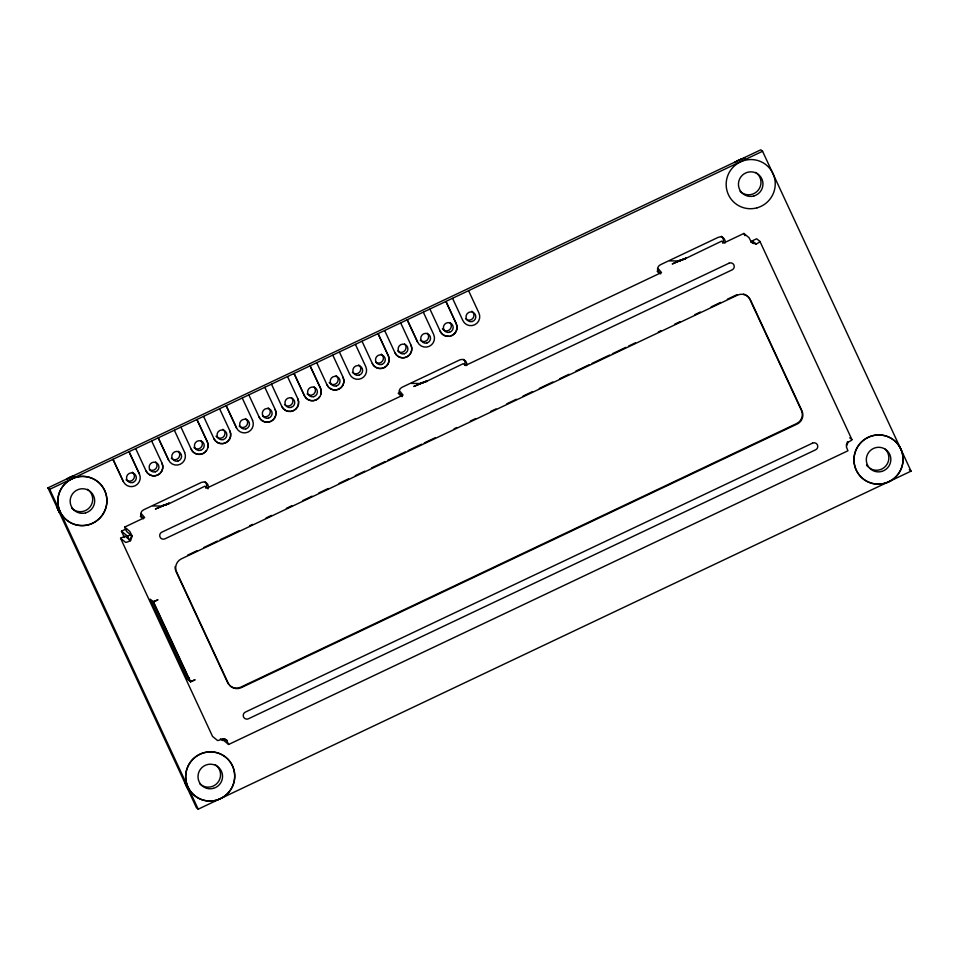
<?xml version="1.0" encoding="UTF-8"?>
<svg xmlns="http://www.w3.org/2000/svg" width="959" height="959" viewBox="0 0 959 959"><rect width="100%" height="100%" fill="white"/><g stroke="black" fill="none" stroke-linecap="round" stroke-linejoin="round"><path stroke-width="1.44" d="M129.98 540.217L131.659 535.625M130.532 540.672L125.018 536.141L120.558 538.251L125.533 542.326A4.939 0.647 -24.9 0 0 130.532 540.672L132.21 536.081L129.729 531.334L124.622 527.114L144.677 517.596L141.225 513.556M846.234 445.18L847.492 441.739L848.044 442.195L846.365 446.786L847.936 450.79L228.65 744.46L223.615 740.36M168.556 503.978L204.842 486.213L207.048 488.023L403.08 395.06L399.639 391.02M427.282 381.011L463.245 363.677L465.451 365.487L661.494 272.524L658.042 268.484M685.697 258.474L721.659 241.141L723.865 242.951L743.908 233.445L749.015 237.664L751.496 242.411L756.064 244.042A4.939 0.647 -24.9 0 0 759.96 241.476L851.94 439.63A4.939 0.647 -24.9 0 1 848.044 442.195M47.95 487.855L760.799 149.82L762.561 151.27L911.05 471.145L198.201 809.18L196.439 807.73L47.95 487.855L49.712 489.306L198.201 809.18M49.712 489.306L762.561 151.27M124.382 537.484L121.457 531.19L126.588 528.757M121.457 531.19L127.511 536.153L130.544 534.714M753.45 243.586L752.192 240.877L756.651 238.767L759.96 241.476M187.58 555.189L197.051 550.694M203.823 547.493L217.345 541.068M220.055 539.785L238.995 530.807M249.82 525.676L252.529 524.393M266.051 517.98L271.457 515.415M286.345 508.354L291.752 505.789M302.576 500.658L312.047 496.163M318.808 492.962L328.278 488.467M339.102 483.336L348.573 478.841M355.333 475.64L364.804 471.145M371.577 467.944L385.098 461.519M387.808 460.236L405.393 451.905M408.102 450.622L421.624 444.197M424.334 442.914L435.158 437.784M454.098 428.805L456.808 427.522M470.33 421.109L475.748 418.544M490.624 411.483L496.031 408.918M506.855 403.787L516.326 399.292M523.087 396.091L532.557 391.596M539.33 388.395L552.852 381.97M559.624 378.769L569.095 374.274M575.856 371.073L589.377 364.648M592.087 363.365L609.672 355.034M612.381 353.751L625.903 347.326M628.613 346.043L635.373 342.842M658.377 331.934L661.087 330.651M674.609 324.238L680.027 321.673M694.903 314.612L700.31 312.047M711.134 306.916L720.605 302.421M727.378 299.22L736.848 294.725M191.476 681.19A4.939 0.647 -24.9 0 0 195.085 679.727L190.637 681.849L187.317 679.128L150.191 599.159L153.512 601.88L157.971 599.759A4.939 0.647 -24.9 0 1 152.96 601.425L190.074 681.393A4.939 0.647 -24.9 0 0 190.949 681.334M187.317 679.128L189.546 678.073M225.413 739.089L222.38 740.528L220.366 738.862M686.009 258.043L672.223 263.953L685.853 258.259M427.606 380.579L413.82 386.489L427.45 380.795L420.366 383.456L425.64 381.85M169.192 503.115L155.406 509.025L169.036 503.331L161.951 505.992L167.238 504.386M684.666 258.702L678.768 260.92L685.373 258.906L678.229 260.74M419.826 383.276L426.971 381.442M161.412 505.813L167.13 504.35M669.754 260.872L680.063 260.98M411.339 383.408L418.699 383.48M152.937 505.944L160.297 506.028M228.59 744.448L226.528 740M755.512 243.598L750.945 241.968L751.496 242.411M660.739 273.866L660.307 273.711A4.939 4.891 -50.6 0 1 660.331 264.792L718.255 237.329A4.939 4.891 -50.6 0 1 725.052 243.011M402.336 396.403L401.905 396.247A4.939 4.891 -50.6 0 1 401.929 387.328L459.852 359.865A4.939 4.891 -50.6 0 1 466.649 365.547M223.099 738.778L225.389 739.593M227.079 740.456L222.512 738.826A4.939 0.647 -24.9 0 1 217.513 740.48L212.538 736.404L120.558 538.251M752.192 240.877L756.064 244.042M909.288 469.694L911.05 471.145M849.734 437.819L851.94 439.63M468.627 290.793L478.937 313.006A8.895 8.799 -50.6 0 1 474.633 324.813A8.895 8.799 -50.6 0 1 462.897 320.618L452.588 298.405M429.956 309.134L440.265 331.346A8.895 8.799 -50.6 0 0 452.001 335.542A8.895 8.799 -50.6 0 0 456.304 323.746L445.995 301.534L456.196 323.651A8.895 8.799 -50.6 0 1 450.442 335.986M423.363 312.262L433.672 334.475A8.895 8.799 -50.6 0 1 429.368 346.271A8.895 8.799 -50.6 0 1 417.633 342.075L407.215 319.779L417.525 341.991M400.73 322.991L411.039 345.204A8.895 8.799 -50.6 0 1 406.736 357.012A8.895 8.799 -50.6 0 1 395 352.816L384.691 330.603M362.058 341.332L372.368 363.545A8.895 8.799 -50.6 0 0 384.103 367.741A8.895 8.799 -50.6 0 0 388.407 355.945L378.098 333.72L388.299 355.849A8.895 8.799 -50.6 0 1 389.078 360.356M355.465 344.461L365.775 366.674A8.895 8.799 -50.6 0 1 361.471 378.469A8.895 8.799 -50.6 0 1 349.735 374.274L339.426 352.061M332.833 355.19L343.142 377.402A8.895 8.799 -50.6 0 1 338.827 389.21A8.895 8.799 -50.6 0 1 327.103 385.015L316.794 362.802M287.568 376.659L297.877 398.872A8.895 8.799 -50.6 0 1 293.562 410.668A8.895 8.799 -50.6 0 1 281.838 406.472L271.529 384.259M264.816 387.292L275.245 409.601A8.895 8.799 -50.6 0 1 270.929 421.409A8.895 8.799 -50.6 0 1 259.206 417.213L248.884 395M242.291 398.117L252.613 420.33M219.659 408.858L229.98 431.071A8.895 8.799 -50.6 0 1 225.665 442.866A8.895 8.799 -50.6 0 1 213.941 438.671L203.62 416.458M180.987 427.187L191.309 449.411A8.895 8.799 -50.6 0 0 203.032 453.595A8.895 8.799 -50.6 0 0 207.348 441.799L196.919 419.491L207.228 441.715A8.895 8.799 -50.6 0 1 207.743 447.745M174.394 430.315L184.715 452.528M151.654 440.96L162.071 463.269A8.895 8.799 -50.6 0 1 157.767 475.065A8.895 8.799 -50.6 0 1 146.032 470.869L135.722 448.656M132.21 536.081L126.684 531.55L124.622 527.114M657.982 271.013L659.66 273.087M399.567 393.55L402.097 396.654M141.165 516.098L142.843 518.16M743.908 233.445L744.939 235.662M236.573 427.942L226.144 405.633L236.453 427.846A8.895 8.799 -50.6 0 0 248.189 432.041A8.895 8.799 -50.6 0 0 252.493 420.246M168.676 460.14L158.247 437.831L168.556 460.044A8.895 8.799 -50.6 0 0 180.292 464.24A8.895 8.799 -50.6 0 0 184.596 452.444M139.331 473.914L129.021 451.689L139.439 473.998A8.895 8.799 -50.6 0 1 135.135 485.793A8.895 8.799 -50.6 0 1 123.399 481.61L112.982 459.301L123.291 481.514M176.036 571.504L227.595 682.58A9.878 9.782 -50.6 0 0 228.446 684.055M127.511 536.153L129.273 539.929M153.512 601.88L190.637 681.849M59.614 512.574A24.706 24.443 -50.6 0 1 56.809 506.04M67.705 478.661A24.706 24.443 -50.6 0 1 74.251 475.784M188.144 789.125A24.706 24.443 -50.6 0 1 184.56 781.417M721.372 236.274A4.939 4.891 -50.6 0 1 722.559 243.107M660.188 272.692A4.939 4.891 -50.6 0 1 657.155 271.289M734.81 162.55A24.706 24.443 -50.6 0 1 742.542 158.882M141.728 517.333A4.939 4.891 -50.6 0 1 140.338 516.362M449.891 322.5A4.939 4.891 -50.6 0 1 450.155 329.141A4.939 4.891 -50.6 0 1 443.573 330.052M442.926 329.512A4.939 4.891 -50.6 0 1 442.375 328.853M400.946 395.084A4.939 4.891 -50.6 0 1 399.4 394.377M398.74 393.825A4.939 4.891 -50.6 0 1 398.189 393.178M463.629 359.349A4.939 4.891 -50.6 0 1 464.588 364.899M205.214 481.886A4.939 4.891 -50.6 0 1 205.753 488.191M471.864 311.219A4.939 4.891 -50.6 0 1 472.787 318.4A4.939 4.891 -50.6 0 1 465.559 318.772M427.258 333.229A4.939 4.891 -50.6 0 1 421.684 341.212M420.941 340.793A4.939 4.891 -50.6 0 1 420.294 340.241M404.626 343.969A4.939 4.891 -50.6 0 1 404.602 350.922A4.939 4.891 -50.6 0 1 397.661 350.97M381.334 354.147A4.939 4.891 -50.6 0 1 382.521 360.992A4.939 4.891 -50.6 0 1 375.676 362.25M358.702 364.888A4.939 4.891 -50.6 0 1 359.625 372.068A4.939 4.891 -50.6 0 1 352.397 372.44M336.07 375.616A4.939 4.891 -50.6 0 1 337.256 382.461A4.939 4.891 -50.6 0 1 330.411 383.72M329.764 383.168A4.939 4.891 -50.6 0 1 329.213 382.521M291.452 397.625A4.939 4.891 -50.6 0 1 291.44 404.59A4.939 4.891 -50.6 0 1 284.499 404.638M314.096 386.897A4.939 4.891 -50.6 0 1 308.522 394.868M307.779 394.449A4.939 4.891 -50.6 0 1 307.132 393.909M268.172 407.815A4.939 4.891 -50.6 0 1 269.359 414.66A4.939 4.891 -50.6 0 1 262.514 415.918M245.54 418.544A4.939 4.891 -50.6 0 1 246.463 425.736A4.939 4.891 -50.6 0 1 239.235 426.108M222.908 429.284A4.939 4.891 -50.6 0 1 224.094 436.117A4.939 4.891 -50.6 0 1 217.249 437.376M216.602 436.836A4.939 4.891 -50.6 0 1 216.051 436.177M200.922 440.553A4.939 4.891 -50.6 0 1 200.91 447.517A4.939 4.891 -50.6 0 1 193.958 447.565M178.29 451.293A4.939 4.891 -50.6 0 1 178.278 458.246A4.939 4.891 -50.6 0 1 171.325 458.306M155.658 462.022A4.939 4.891 -50.6 0 1 149.352 469.574M132.378 472.212A4.939 4.891 -50.6 0 1 133.301 479.392A4.939 4.891 -50.6 0 1 126.061 479.764M901.748 467.057A24.706 24.443 -50.6 0 1 860.403 476.347A24.706 24.443 -50.6 0 1 872.63 435.662A24.706 24.443 -50.6 0 1 902.155 465.69M60.033 511.519A24.706 24.443 -50.6 0 1 83.085 476.359A24.706 24.443 -50.6 0 1 103.884 512.466A24.706 24.443 -50.6 0 1 62.155 515.211M229.86 430.975A8.895 8.799 -50.6 0 1 225.557 442.782A8.895 8.799 -50.6 0 1 213.821 438.587M206.437 450.538A8.895 8.799 -50.6 0 1 191.189 449.315M297.758 398.776A8.895 8.799 -50.6 0 1 293.454 410.584A8.895 8.799 -50.6 0 1 281.73 406.388M275.125 409.517A8.895 8.799 -50.6 0 1 275.916 414.024M275.641 415.547A8.895 8.799 -50.6 0 1 259.086 417.117M161.963 463.173A8.895 8.799 -50.6 0 1 157.66 474.981A8.895 8.799 -50.6 0 1 145.924 470.785M207.947 488.886A4.939 4.891 -50.6 0 0 201.438 482.401L143.526 509.864A4.939 4.891 -50.6 0 0 143.502 518.783M410.932 345.12A8.895 8.799 -50.6 0 1 410.128 353.943M409.145 355.13A8.895 8.799 -50.6 0 1 394.892 352.72M388.803 361.879A8.895 8.799 -50.6 0 1 372.26 363.449M343.034 377.319A8.895 8.799 -50.6 0 1 338.719 389.114A8.895 8.799 -50.6 0 1 326.995 384.919M320.905 394.077A8.895 8.799 -50.6 0 0 320.402 388.047L310.081 365.835L320.51 388.143A8.895 8.799 -50.6 0 1 316.194 399.939A8.895 8.799 -50.6 0 1 304.471 395.743L294.041 373.435L304.363 395.647A8.895 8.799 -50.6 0 0 319.599 396.87M448.92 336.273A8.895 8.799 -50.6 0 1 440.157 331.263M87.497 489.282A12.347 12.215 -50.6 0 1 89.81 507.239A12.347 12.215 -50.6 0 1 71.721 508.174M215.355 764.743A12.347 12.215 -50.6 0 1 217.669 782.7A12.347 12.215 -50.6 0 1 199.592 783.623M755.788 172.38A12.347 12.215 -50.6 0 1 758.101 190.338A12.347 12.215 -50.6 0 1 740.012 191.261M885.289 449.196A12.347 12.215 -50.6 0 1 885.96 465.798A12.347 12.215 -50.6 0 1 869.513 468.088M867.883 466.721A12.347 12.215 -50.6 0 1 866.504 465.091M734.702 162.455A24.706 24.443 -50.6 0 1 745.239 158.187M60.285 513.676A24.706 24.443 -50.6 0 1 56.701 505.956M66.399 479.368A24.706 24.443 -50.6 0 1 74.143 475.7M743.537 294.089A9.878 9.782 -50.6 0 1 749.878 299.388L801.436 410.452A9.878 9.782 -50.6 0 1 796.653 423.566L240.625 687.231A9.878 9.782 -50.6 0 1 229.537 685.361M175.449 569.898A9.878 9.782 -50.6 0 1 175.173 566.493M729.008 263.21L161.843 532.161A3.704 3.668 -50.6 0 0 160.057 537.076A3.704 3.668 -50.6 0 0 164.936 538.826L732.101 269.875A3.704 3.668 -50.6 0 0 733.899 264.96A3.704 3.668 -50.6 0 0 729.008 263.21M737.399 295.18L181.371 558.845A9.878 9.782 -50.6 0 0 176.588 571.96L228.146 683.024A9.878 9.782 -50.6 0 0 241.177 687.687L797.205 424.022A9.878 9.782 -50.6 0 0 801.988 410.908L750.429 299.843A9.878 9.782 -50.6 0 0 737.399 295.18M812.525 443.142L245.372 712.093A3.704 3.668 -50.6 0 0 243.574 717.008A3.704 3.668 -50.6 0 0 248.465 718.759L815.618 449.807A3.704 3.668 -50.6 0 0 817.416 444.892A3.704 3.668 -50.6 0 0 812.525 443.142M216.458 800.118A24.706 24.443 -50.6 0 0 227.571 758.881A24.706 24.443 -50.6 0 0 186.478 770.221A24.706 24.443 -50.6 0 0 216.458 800.118A24.706 24.443 -50.6 0 0 227.691 758.977A24.706 24.443 -50.6 0 0 186.585 770.317A24.706 24.443 -50.6 0 0 216.566 800.214M756.999 207.839A24.706 24.443 -50.6 0 0 768.111 166.614A24.706 24.443 -50.6 0 0 727.018 177.942A24.706 24.443 -50.6 0 0 756.999 207.839M85.555 512.897A12.347 12.215 -50.6 0 0 91.117 492.279A12.347 12.215 -50.6 0 0 70.57 497.949A12.347 12.215 -50.6 0 0 85.555 512.897M213.425 788.358A12.347 12.215 -50.6 0 0 218.988 767.739A12.347 12.215 -50.6 0 0 198.429 773.41A12.347 12.215 -50.6 0 0 213.425 788.358M753.858 195.984A12.347 12.215 -50.6 0 0 759.408 175.377A12.347 12.215 -50.6 0 0 738.862 181.035A12.347 12.215 -50.6 0 0 753.858 195.984M881.717 471.444A12.347 12.215 -50.6 0 0 887.279 450.826A12.347 12.215 -50.6 0 0 866.72 456.496A12.347 12.215 -50.6 0 0 881.717 471.444M132.678 482.545A4.939 4.891 -50.6 0 0 134.907 474.297A4.939 4.891 -50.6 0 0 126.684 476.563A4.939 4.891 -50.6 0 0 132.678 482.545M155.31 471.816A4.939 4.891 -50.6 0 0 157.54 463.569A4.939 4.891 -50.6 0 0 149.316 465.834A4.939 4.891 -50.6 0 0 155.31 471.816M177.942 461.075A4.939 4.891 -50.6 0 0 180.172 452.828A4.939 4.891 -50.6 0 0 171.949 455.093A4.939 4.891 -50.6 0 0 177.942 461.075M200.575 450.346A4.939 4.891 -50.6 0 0 202.805 442.099A4.939 4.891 -50.6 0 0 194.581 444.365A4.939 4.891 -50.6 0 0 200.575 450.346M223.207 439.618A4.939 4.891 -50.6 0 0 225.437 431.37A4.939 4.891 -50.6 0 0 217.213 433.636A4.939 4.891 -50.6 0 0 223.207 439.618M245.852 428.877A4.939 4.891 -50.6 0 0 248.069 420.629A4.939 4.891 -50.6 0 0 239.846 422.895A4.939 4.891 -50.6 0 0 245.852 428.877M268.484 418.148A4.939 4.891 -50.6 0 0 270.702 409.901A4.939 4.891 -50.6 0 0 262.478 412.166A4.939 4.891 -50.6 0 0 268.484 418.148M291.116 407.419A4.939 4.891 -50.6 0 0 293.334 399.172A4.939 4.891 -50.6 0 0 285.111 401.437A4.939 4.891 -50.6 0 0 291.116 407.419M313.749 396.678A4.939 4.891 -50.6 0 0 315.967 388.431A4.939 4.891 -50.6 0 0 307.743 390.709A4.939 4.891 -50.6 0 0 313.749 396.678M336.381 385.95A4.939 4.891 -50.6 0 0 338.599 377.702A4.939 4.891 -50.6 0 0 330.387 379.968A4.939 4.891 -50.6 0 0 336.381 385.95M359.014 375.221A4.939 4.891 -50.6 0 0 361.231 366.973A4.939 4.891 -50.6 0 0 353.02 369.239A4.939 4.891 -50.6 0 0 359.014 375.221M381.646 364.48A4.939 4.891 -50.6 0 0 383.864 356.233A4.939 4.891 -50.6 0 0 375.652 358.51A4.939 4.891 -50.6 0 0 381.646 364.48M404.278 353.751A4.939 4.891 -50.6 0 0 406.496 345.504A4.939 4.891 -50.6 0 0 398.285 347.769A4.939 4.891 -50.6 0 0 404.278 353.751M426.911 343.022A4.939 4.891 -50.6 0 0 429.129 334.775A4.939 4.891 -50.6 0 0 420.917 337.041A4.939 4.891 -50.6 0 0 426.911 343.022M449.543 332.282A4.939 4.891 -50.6 0 0 451.761 324.034A4.939 4.891 -50.6 0 0 443.549 326.312A4.939 4.891 -50.6 0 0 449.543 332.282M472.176 321.553A4.939 4.891 -50.6 0 0 474.393 313.305A4.939 4.891 -50.6 0 0 466.182 315.571A4.939 4.891 -50.6 0 0 472.176 321.553M88.707 524.753A24.706 24.443 -50.6 0 0 99.82 483.516A24.706 24.443 -50.6 0 0 58.727 494.856A24.706 24.443 -50.6 0 0 88.707 524.753M884.857 483.3A24.706 24.443 -50.6 0 0 895.982 442.063A24.706 24.443 -50.6 0 0 854.877 453.403A24.706 24.443 -50.6 0 0 884.857 483.3"/></g></svg>
